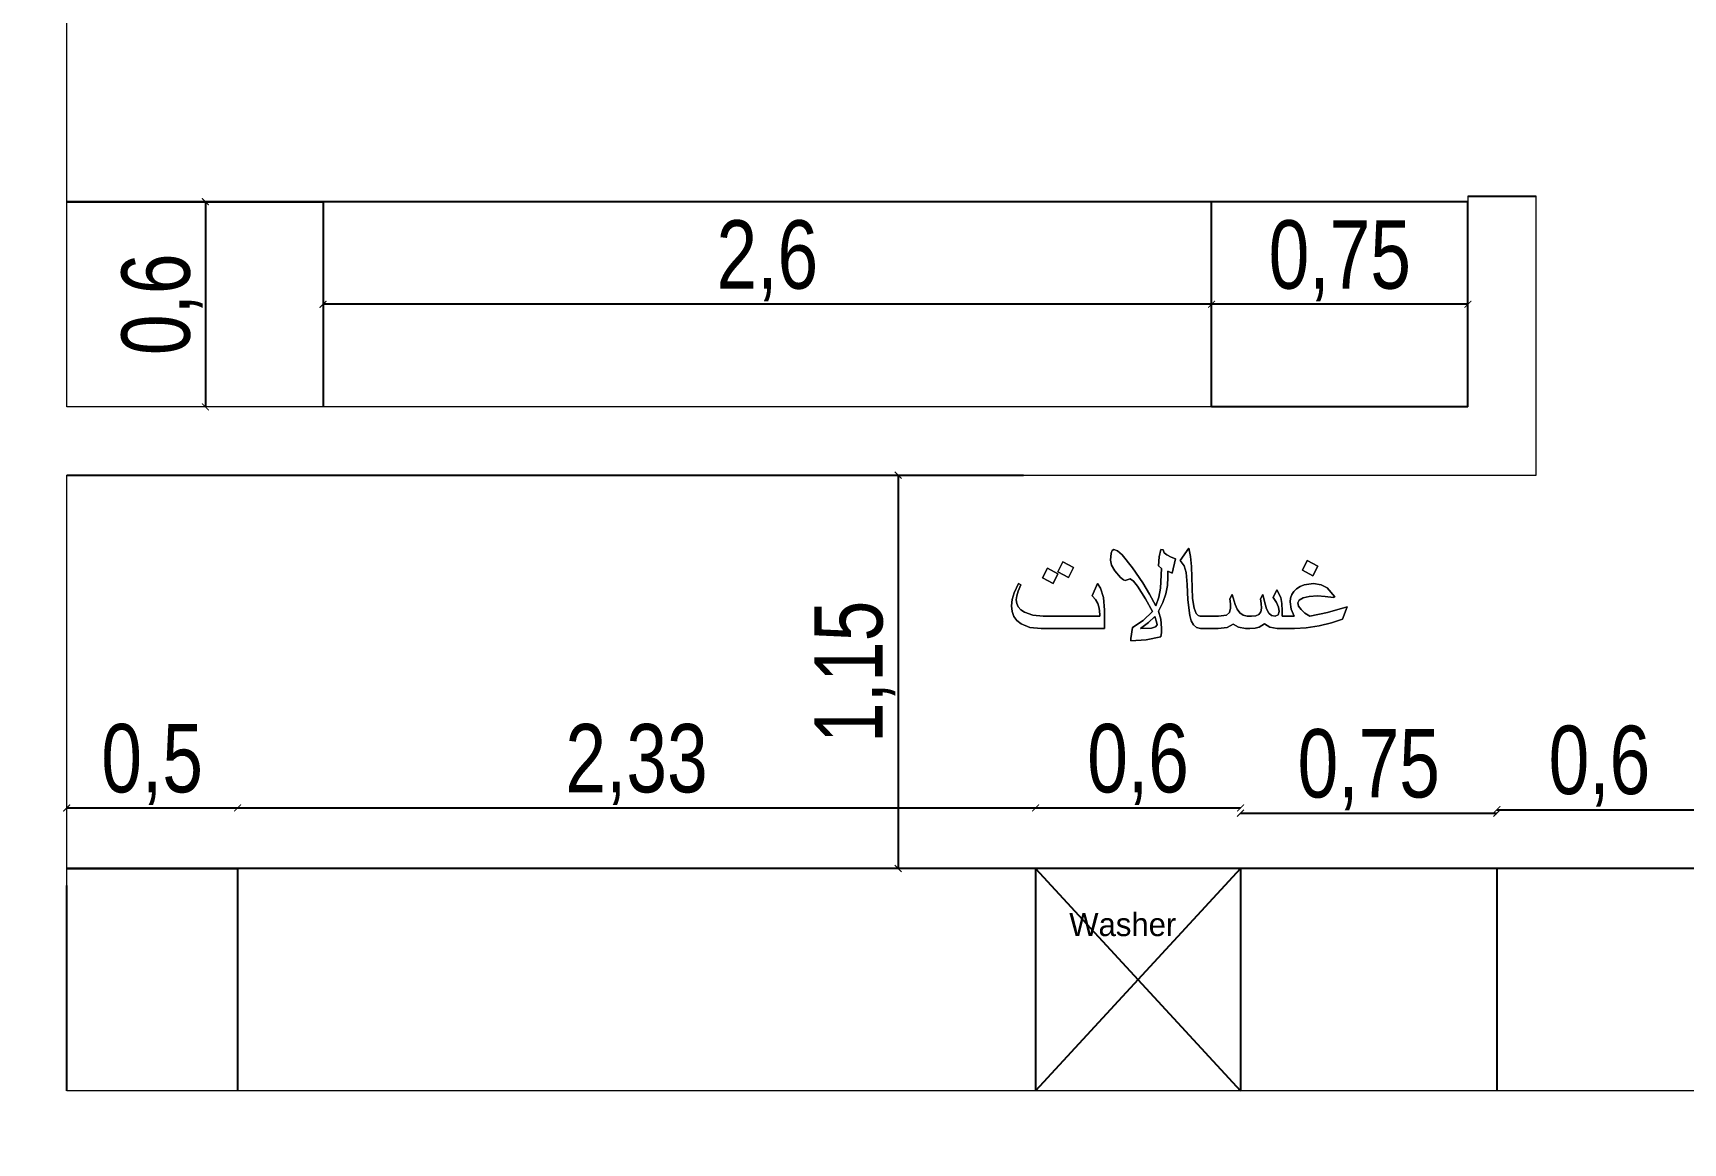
# Model space of a CAD drawing. Header units: inches. Extents: x -279 to 561, y -345 to 342.
# Drawn here: x -201.368 to -196.54, y -75.868 to -72.621 of the extents above; entities that cross this region are included whole.
import ezdxf

# ---------------------------------------------------------------- set-up
doc = ezdxf.new("R2010")
doc.units = ezdxf.units.IN
doc.header["$LTSCALE"] = 0.5
doc.header["$MEASUREMENT"] = 0
for name, color, linetype in [('PDF_A-WALL', 7, 'Continuous'), ('S-DIM', 7, 'Continuous'), ('WAL', 7, 'Continuous')]:
    doc.layers.add(name, color=color, linetype=linetype)
doc.styles.add('ROM', font='AGENCYR.TTF', dxfattribs={"width": 0.8})
doc.styles.get("Standard").update_dxf_attribs({"font": 'arial.ttf'})
doc.dimstyles.new('Copy(9) of ISO-25', dxfattribs={"dimtxt": 0.2, "dimasz": 0.02, "dimexe": 0.05, "dimexo": 0.05, "dimgap": 0.02, "dimtad": 1, "dimtxsty": 'ROM', "dimblk": 'ARCHTICK', "dimcen": 0.03, "dimse1": 1, "dimse2": 1, "dimclrd": 248, "dimclrt": 248, "dimadec": 0, "dimazin": 0, "dimtfac": 1, "dimtmove": 0, "dimatfit": 3, "dimldrblk": 'DOT', "dimfxl": 1, "dimarcsym": 0})
doc.dimstyles.get("Standard").update_dxf_attribs({"dimtxt": 0.18, "dimasz": 0.18, "dimexe": 0.18, "dimexo": 0.0625, "dimgap": 0.09, "dimtad": 0, "dimtih": 1, "dimtoh": 1, "dimzin": 0, "dimdsep": 46, "dimtxsty": 'Standard', "dimcen": 0.09, "dimadec": 0, "dimazin": 0, "dimtfac": 1, "dimtofl": 0, "dimtmove": 0, "dimatfit": 3, "dimfxl": 1, "dimtolj": 1, "dimtzin": 0, "dimarcsym": 0})

# ---------------------------------------------------------------- blocks, each defined once
blk = doc.blocks.new('_ArchTick')
at = {"color": 0, "linetype": 'ByBlock', "const_width": 0.15}
blk.add_lwpolyline([(-0.5, -0.5), (0.5, 0.5)], dxfattribs=at)
blk = doc.blocks.new('*D210')
at = {"layer": 'Defpoints', "color": 0, "transparency": 16777216}
for p in [(-197.9194, -73.4143), (-197.9194, -73.4143), (-197.1694, -73.4143)]:
    blk.add_point(p, dxfattribs=at)
at = {"layer": 'WAL', "color": 248, "lineweight": -2, "transparency": 16777216}
blk.add_line((-197.1694, -73.4143), (-197.9194, -73.4143), dxfattribs=at)
at = {"layer": 'WAL', "color": 248, "lineweight": -2, "transparency": 16777216, "xscale": 0.02, "yscale": 0.02, "zscale": 0.02, "rotation": 180}
blk.add_blockref('_ArchTick', (-197.9194, -73.4143), dxfattribs=at)
at = {"layer": 'WAL', "color": 248, "lineweight": -2, "transparency": 16777216, "xscale": 0.02, "yscale": 0.02, "zscale": 0.02}
blk.add_blockref('_ArchTick', (-197.1694, -73.4143), dxfattribs=at)
at = {"layer": 'WAL', "color": 248, "transparency": 16777216, "insert": (-197.5444, -73.2872), "char_height": 0.2, "attachment_point": 5, "style": 'ROM'}
blk.add_mtext('0,75', dxfattribs=at)
blk = doc.blocks.new('_DOT')
at = {"color": 0, "linetype": 'ByBlock'}
blk.add_line((-0.5, 0), (-1, 0), dxfattribs=at)
at = {"color": 0, "linetype": 'ByBlock', "const_width": 0.5}
blk.add_lwpolyline([(-0.25, 0, 1), (0.25, 0, 1)], format="xyb", close=True, dxfattribs=at)
blk = doc.blocks.new('*D211')
at = {"layer": 'Defpoints', "color": 0, "transparency": 16777216}
for p in [(-197.669, -73.1143), (-200.8635, -73.7143), (-197.669, -73.7143)]:
    blk.add_point(p, dxfattribs=at)
at = {"layer": 'WAL', "color": 248, "lineweight": -2, "transparency": 16777216}
blk.add_line((-200.8635, -73.1143), (-200.8635, -73.7143), dxfattribs=at)
at = {"layer": 'WAL', "color": 248, "lineweight": -2, "transparency": 16777216, "xscale": 0.02, "yscale": 0.02, "zscale": 0.02}
for p, rotation in [((-200.8635, -73.1143), 90), ((-200.8635, -73.7143), 270)]:
    blk.add_blockref('_ArchTick', p, dxfattribs=dict(at, rotation=rotation))
at = {"layer": 'WAL', "color": 248, "transparency": 16777216, "insert": (-200.9906, -73.4143), "char_height": 0.2, "attachment_point": 5, "rotation": 90, "style": 'ROM'}
blk.add_mtext('0,6', dxfattribs=at)
blk = doc.blocks.new('*D212')
at = {"layer": 'Defpoints', "color": 0, "transparency": 16777216}
for p in [(-200.5194, -73.2343), (-197.9194, -73.2343), (-200.5194, -73.4143)]:
    blk.add_point(p, dxfattribs=at)
at = {"layer": 'WAL', "color": 248, "lineweight": -2, "transparency": 16777216}
blk.add_line((-197.9194, -73.4143), (-200.5194, -73.4143), dxfattribs=at)
at = {"layer": 'WAL', "color": 248, "lineweight": -2, "transparency": 16777216, "xscale": 0.02, "yscale": 0.02, "zscale": 0.02, "rotation": 180}
blk.add_blockref('_ArchTick', (-200.5194, -73.4143), dxfattribs=at)
at = {"layer": 'WAL', "color": 248, "lineweight": -2, "transparency": 16777216, "xscale": 0.02, "yscale": 0.02, "zscale": 0.02}
blk.add_blockref('_ArchTick', (-197.9194, -73.4143), dxfattribs=at)
at = {"layer": 'WAL', "color": 248, "transparency": 16777216, "insert": (-199.2194, -73.2872), "char_height": 0.2, "attachment_point": 5, "style": 'ROM'}
blk.add_mtext('2,6', dxfattribs=at)
blk = doc.blocks.new('*D229')
at = {"layer": 'Defpoints', "color": 0, "transparency": 16777216}
for p in [(-198.8657, -73.9143), (-198.927, -75.065), (-198.8366, -75.065)]:
    blk.add_point(p, dxfattribs=at)
at = {"layer": 'WAL', "color": 248, "lineweight": -2, "transparency": 16777216}
blk.add_line((-198.8366, -73.9143), (-198.8366, -75.065), dxfattribs=at)
at = {"layer": 'WAL', "color": 248, "lineweight": -2, "transparency": 16777216, "xscale": 0.02, "yscale": 0.02, "zscale": 0.02}
for p, rotation in [((-198.8366, -73.9143), 90), ((-198.8366, -75.065), 270)]:
    blk.add_blockref('_ArchTick', p, dxfattribs=dict(at, rotation=rotation))
at = {"layer": 'WAL', "color": 248, "transparency": 16777216, "insert": (-198.9637, -74.4896), "char_height": 0.2, "attachment_point": 5, "rotation": 90, "style": 'ROM'}
blk.add_mtext('1,15', dxfattribs=at)
blk = doc.blocks.new('*D230')
at = {"layer": 'Defpoints', "color": 0, "transparency": 16777216}
for p in [(-200.7694, -74.8878), (-201.2694, -75.2767), (-200.7694, -75.2767)]:
    blk.add_point(p, dxfattribs=at)
at = {"layer": 'WAL', "color": 248, "lineweight": -2, "transparency": 16777216}
blk.add_line((-201.2694, -74.8878), (-200.7694, -74.8878), dxfattribs=at)
at = {"layer": 'WAL', "color": 248, "lineweight": -2, "transparency": 16777216, "xscale": 0.02, "yscale": 0.02, "zscale": 0.02, "rotation": 180}
blk.add_blockref('_ArchTick', (-201.2694, -74.8878), dxfattribs=at)
at = {"layer": 'WAL', "color": 248, "lineweight": -2, "transparency": 16777216, "xscale": 0.02, "yscale": 0.02, "zscale": 0.02}
blk.add_blockref('_ArchTick', (-200.7694, -74.8878), dxfattribs=at)
at = {"layer": 'WAL', "color": 248, "transparency": 16777216, "insert": (-201.0194, -74.7607), "char_height": 0.2, "attachment_point": 5, "style": 'ROM'}
blk.add_mtext('0,5', dxfattribs=at)
blk = doc.blocks.new('*D231')
at = {"layer": 'Defpoints', "color": 0, "transparency": 16777216}
for p in [(-198.4347, -74.8878), (-200.7694, -75.065), (-198.4347, -75.065)]:
    blk.add_point(p, dxfattribs=at)
at = {"layer": 'WAL', "color": 248, "lineweight": -2, "transparency": 16777216}
blk.add_line((-200.7694, -74.8878), (-198.4347, -74.8878), dxfattribs=at)
at = {"layer": 'WAL', "color": 248, "lineweight": -2, "transparency": 16777216, "xscale": 0.02, "yscale": 0.02, "zscale": 0.02, "rotation": 180}
blk.add_blockref('_ArchTick', (-200.7694, -74.8878), dxfattribs=at)
at = {"layer": 'WAL', "color": 248, "lineweight": -2, "transparency": 16777216, "xscale": 0.02, "yscale": 0.02, "zscale": 0.02}
blk.add_blockref('_ArchTick', (-198.4347, -74.8878), dxfattribs=at)
at = {"layer": 'WAL', "color": 248, "transparency": 16777216, "insert": (-199.602, -74.7607), "char_height": 0.2, "attachment_point": 5, "style": 'ROM'}
blk.add_mtext('2,33', dxfattribs=at)
blk = doc.blocks.new('*D232')
at = {"layer": 'Defpoints', "color": 0, "transparency": 16777216}
for p in [(-197.8347, -74.8878), (-198.4347, -75.065), (-197.8347, -75.065)]:
    blk.add_point(p, dxfattribs=at)
at = {"layer": 'WAL', "color": 248, "lineweight": -2, "transparency": 16777216}
blk.add_line((-198.4347, -74.8878), (-197.8347, -74.8878), dxfattribs=at)
at = {"layer": 'WAL', "color": 248, "lineweight": -2, "transparency": 16777216, "xscale": 0.02, "yscale": 0.02, "zscale": 0.02, "rotation": 180}
blk.add_blockref('_ArchTick', (-198.4347, -74.8878), dxfattribs=at)
at = {"layer": 'WAL', "color": 248, "lineweight": -2, "transparency": 16777216, "xscale": 0.02, "yscale": 0.02, "zscale": 0.02}
blk.add_blockref('_ArchTick', (-197.8347, -74.8878), dxfattribs=at)
at = {"layer": 'WAL', "color": 248, "transparency": 16777216, "insert": (-198.1347, -74.7607), "char_height": 0.2, "attachment_point": 5, "style": 'ROM'}
blk.add_mtext('0,6', dxfattribs=at)
blk = doc.blocks.new('*D233')
at = {"layer": 'Defpoints', "color": 0, "transparency": 16777216}
for p in [(-197.0847, -74.9028), (-197.8347, -75.065), (-197.0847, -75.065)]:
    blk.add_point(p, dxfattribs=at)
at = {"layer": 'WAL', "color": 248, "lineweight": -2, "transparency": 16777216}
blk.add_line((-197.8347, -74.9028), (-197.0847, -74.9028), dxfattribs=at)
at = {"layer": 'WAL', "color": 248, "lineweight": -2, "transparency": 16777216, "xscale": 0.02, "yscale": 0.02, "zscale": 0.02, "rotation": 180}
blk.add_blockref('_ArchTick', (-197.8347, -74.9028), dxfattribs=at)
at = {"layer": 'WAL', "color": 248, "lineweight": -2, "transparency": 16777216, "xscale": 0.02, "yscale": 0.02, "zscale": 0.02}
blk.add_blockref('_ArchTick', (-197.0847, -74.9028), dxfattribs=at)
at = {"layer": 'WAL', "color": 248, "transparency": 16777216, "insert": (-197.4597, -74.7757), "char_height": 0.2, "attachment_point": 5, "style": 'ROM'}
blk.add_mtext('0,75', dxfattribs=at)
blk = doc.blocks.new('*D234')
at = {"layer": 'Defpoints', "color": 0, "transparency": 16777216}
for p in [(-196.4847, -74.8928), (-197.0847, -75.065), (-196.4847, -75.065)]:
    blk.add_point(p, dxfattribs=at)
at = {"layer": 'WAL', "color": 248, "lineweight": -2, "transparency": 16777216}
blk.add_line((-197.0847, -74.8928), (-196.4847, -74.8928), dxfattribs=at)
at = {"layer": 'WAL', "color": 248, "lineweight": -2, "transparency": 16777216, "xscale": 0.02, "yscale": 0.02, "zscale": 0.02, "rotation": 180}
blk.add_blockref('_ArchTick', (-197.0847, -74.8928), dxfattribs=at)
at = {"layer": 'WAL', "color": 248, "lineweight": -2, "transparency": 16777216, "xscale": 0.02, "yscale": 0.02, "zscale": 0.02}
blk.add_blockref('_ArchTick', (-196.4847, -74.8928), dxfattribs=at)
at = {"layer": 'WAL', "color": 248, "transparency": 16777216, "insert": (-196.7847, -74.7657), "char_height": 0.2, "attachment_point": 5, "style": 'ROM'}
blk.add_mtext('0,6', dxfattribs=at)
blk = doc.blocks.new('eew')
at = {"layer": 'PDF_A-WALL', "lineweight": 9}
for p, q in [((-183.1817, -173.8195), (-183.184, -173.8471)), ((-183.184, -173.8471), (-183.1817, -173.8195)), ((-183.184, -173.8471), (-183.1804, -173.8681)), ((-183.1804, -173.8681), (-183.184, -173.8471)), ((-183.1772, -173.8081), (-183.1817, -173.8195)), ((-183.1817, -173.8195), (-183.1772, -173.8081)), ((-183.1704, -173.8044), (-183.1772, -173.8081)), ((-183.1772, -173.8081), (-183.1704, -173.8044)), ((-183.1565, -173.8099), (-183.1704, -173.8044)), ((-183.1704, -173.8044), (-183.1565, -173.8099)), ((-183.1374, -173.8263), (-183.1565, -173.8099)), ((-183.1565, -173.8099), (-183.1374, -173.8263)), ((-183.0947, -173.8781), (-183.1374, -173.8263)), ((-183.1374, -173.8263), (-183.0947, -173.8781)), ((-182.9869, -173.8339), (-182.9894, -173.87)), ((-182.9894, -173.87), (-182.9869, -173.8339)), ((-182.9799, -173.8044), (-182.9869, -173.8339)), ((-182.9869, -173.8339), (-182.9799, -173.8044)), ((-182.9705, -173.806), (-182.9799, -173.8044)), ((-182.9799, -173.8044), (-182.9705, -173.806)), ((-182.9663, -173.817), (-182.9705, -173.806)), ((-182.9705, -173.806), (-182.9663, -173.817)), ((-182.9561, -173.8257), (-182.9663, -173.817)), ((-182.9663, -173.817), (-182.9561, -173.8257)), ((-182.9376, -173.8347), (-182.9561, -173.8257)), ((-182.9561, -173.8257), (-182.9376, -173.8347)), ((-182.9203, -173.842), (-182.9376, -173.8347)), ((-182.9376, -173.8347), (-182.9203, -173.842)), ((-182.9344, -173.8999), (-182.9203, -173.842)), ((-182.9203, -173.842), (-182.9344, -173.8999)), ((-182.8669, -173.7981), (-182.9015, -173.8483)), ((-182.9015, -173.8483), (-182.8669, -173.7981)), ((-182.86, -173.8328), (-182.8669, -173.7981)), ((-182.8669, -173.7981), (-182.86, -173.8328)), ((-182.8554, -173.8736), (-182.86, -173.8328)), ((-182.86, -173.8328), (-182.8554, -173.8736)), ((-183.4398, -173.8797), (-183.4602, -173.9192)), ((-183.4602, -173.9192), (-183.4398, -173.8797)), ((-183.3975, -173.9033), (-183.4398, -173.8797)), ((-183.4398, -173.8797), (-183.3975, -173.9033)), ((-183.4171, -173.9425), (-183.3975, -173.9033)), ((-183.3975, -173.9033), (-183.4171, -173.9425)), ((-183.3774, -173.8546), (-183.3975, -173.8943)), ((-183.3975, -173.8943), (-183.3774, -173.8546)), ((-183.3975, -173.8943), (-183.3542, -173.9174)), ((-183.3542, -173.9174), (-183.3975, -173.8943)), ((-183.3347, -173.8777), (-183.3774, -173.8546)), ((-183.3774, -173.8546), (-183.3347, -173.8777)), ((-183.3542, -173.9174), (-183.3347, -173.8777)), ((-183.3347, -173.8777), (-183.3542, -173.9174)), ((-183.1804, -173.8681), (-183.1669, -173.89)), ((-183.1669, -173.89), (-183.1804, -173.8681)), ((-183.1669, -173.89), (-183.1432, -173.9174)), ((-183.1432, -173.9174), (-183.1669, -173.89)), ((-183.0536, -173.9395), (-183.0947, -173.8781)), ((-183.0947, -173.8781), (-183.0536, -173.9395)), ((-182.9894, -173.87), (-182.9768, -173.881)), ((-182.9768, -173.881), (-182.9894, -173.87)), ((-182.9768, -173.881), (-182.9812, -173.9613)), ((-182.9812, -173.9613), (-182.9768, -173.881)), ((-182.9511, -173.916), (-182.9517, -173.8923)), ((-182.9517, -173.8923), (-182.9344, -173.8999)), ((-182.9344, -173.8999), (-182.9517, -173.8923)), ((-182.9517, -173.8923), (-182.9511, -173.916)), ((-182.9015, -173.8483), (-182.8854, -173.8709)), ((-182.8854, -173.8709), (-182.9015, -173.8483)), ((-182.8854, -173.8709), (-182.8779, -173.8979)), ((-182.8779, -173.8979), (-182.8854, -173.8709)), ((-182.8779, -173.8979), (-182.8734, -173.9463)), ((-182.8734, -173.9463), (-182.8779, -173.8979)), ((-182.8512, -174.0032), (-182.8554, -173.8736)), ((-182.8554, -173.8736), (-182.8512, -174.0032)), ((-182.3861, -173.8483), (-182.4055, -173.8882)), ((-182.4055, -173.8882), (-182.3861, -173.8483)), ((-182.4055, -173.8882), (-182.3631, -173.9111)), ((-182.3631, -173.9111), (-182.4055, -173.8882)), ((-182.3427, -173.8716), (-182.3861, -173.8483)), ((-182.3861, -173.8483), (-182.3427, -173.8716)), ((-182.3631, -173.9111), (-182.3427, -173.8716)), ((-182.3427, -173.8716), (-182.3631, -173.9111)), ((-183.5754, -173.9796), (-183.5832, -174.0064)), ((-183.5832, -174.0064), (-183.5754, -173.9796)), ((-183.5576, -173.9425), (-183.5754, -173.9796)), ((-183.5754, -173.9796), (-183.5576, -173.9425)), ((-183.5651, -173.9915), (-183.5594, -173.973)), ((-183.5594, -173.973), (-183.5651, -173.9915)), ((-183.5594, -173.973), (-183.5481, -173.9477)), ((-183.5481, -173.9477), (-183.5594, -173.973)), ((-183.5481, -173.9477), (-183.5576, -173.9425)), ((-183.5576, -173.9425), (-183.5481, -173.9477)), ((-183.4602, -173.9192), (-183.4171, -173.9425)), ((-183.4171, -173.9425), (-183.4602, -173.9192)), ((-183.2374, -173.9425), (-183.2593, -173.9927)), ((-183.2593, -173.9927), (-183.2374, -173.9425)), ((-183.225, -173.9613), (-183.2374, -173.9425)), ((-183.2374, -173.9425), (-183.225, -173.9613)), ((-183.2131, -173.9989), (-183.225, -173.9613)), ((-183.225, -173.9613), (-183.2131, -173.9989)), ((-183.1432, -173.9174), (-183.1319, -173.9268)), ((-183.1319, -173.9268), (-183.1432, -173.9174)), ((-183.1319, -173.9268), (-183.1242, -173.9299)), ((-183.1242, -173.9299), (-183.1319, -173.9268)), ((-183.1242, -173.9299), (-183.1167, -173.9277)), ((-183.1167, -173.9277), (-183.1242, -173.9299)), ((-183.1167, -173.9277), (-183.1049, -173.9234)), ((-183.1049, -173.9234), (-183.1167, -173.9277)), ((-183.1049, -173.9234), (-183.0906, -173.9331)), ((-183.0906, -173.9331), (-183.1049, -173.9234)), ((-183.0906, -173.9331), (-183.0754, -173.9522)), ((-183.0754, -173.9522), (-183.0906, -173.9331)), ((-183.0754, -173.9522), (-183.0426, -174.004)), ((-183.0426, -174.004), (-183.0754, -173.9522)), ((-183.0254, -173.9857), (-183.0536, -173.9395)), ((-183.0536, -173.9395), (-183.0254, -173.9857)), ((-182.9812, -173.9613), (-182.9884, -173.9973)), ((-182.9884, -173.9973), (-182.9812, -173.9613)), ((-182.9597, -173.9837), (-182.9533, -173.9503)), ((-182.9533, -173.9503), (-182.9597, -173.9837)), ((-182.9533, -173.9503), (-182.9511, -173.916)), ((-182.9511, -173.916), (-182.9533, -173.9503)), ((-182.8734, -173.9463), (-182.8701, -174.0086)), ((-182.8701, -174.0086), (-182.8734, -173.9463)), ((-182.5091, -173.9676), (-182.5247, -173.999)), ((-182.5247, -173.999), (-182.5091, -173.9676)), ((-182.4933, -173.9994), (-182.5091, -173.9676)), ((-182.5091, -173.9676), (-182.4933, -173.9994)), ((-182.4406, -173.9748), (-182.449, -173.9872)), ((-182.449, -173.9872), (-182.4406, -173.9748)), ((-182.4289, -173.9636), (-182.4406, -173.9748)), ((-182.4406, -173.9748), (-182.4289, -173.9636)), ((-182.4146, -173.9544), (-182.4289, -173.9636)), ((-182.4289, -173.9636), (-182.4146, -173.9544)), ((-182.3983, -173.9478), (-182.4146, -173.9544)), ((-182.4146, -173.9544), (-182.3983, -173.9478)), ((-182.36, -173.9425), (-182.3983, -173.9478)), ((-182.3983, -173.9478), (-182.36, -173.9425)), ((-182.3295, -173.9469), (-182.36, -173.9425)), ((-182.36, -173.9425), (-182.3295, -173.9469)), ((-182.3049, -173.9601), (-182.3295, -173.9469)), ((-182.3295, -173.9469), (-182.3049, -173.9601)), ((-182.2736, -173.9962), (-182.3049, -173.9601)), ((-182.3049, -173.9601), (-182.2736, -173.9962)), ((-183.5832, -174.0064), (-183.5858, -174.0326)), ((-183.5858, -174.0326), (-183.5832, -174.0064)), ((-183.5858, -174.0326), (-183.5834, -174.0559)), ((-183.5834, -174.0559), (-183.5858, -174.0326)), ((-183.567, -174.008), (-183.5651, -173.9915)), ((-183.5651, -173.9915), (-183.567, -174.008)), ((-183.5649, -174.0234), (-183.567, -174.008)), ((-183.567, -174.008), (-183.5649, -174.0234)), ((-183.5586, -174.0368), (-183.5649, -174.0234)), ((-183.5649, -174.0234), (-183.5586, -174.0368)), ((-183.5481, -174.0485), (-183.5586, -174.0368)), ((-183.5586, -174.0368), (-183.5481, -174.0485)), ((-183.2593, -173.9927), (-183.2447, -174.0064)), ((-183.2447, -174.0064), (-183.2593, -173.9927)), ((-183.2447, -174.0064), (-183.2351, -174.0225)), ((-183.2351, -174.0225), (-183.2447, -174.0064)), ((-183.2351, -174.0225), (-183.2297, -174.0426)), ((-183.2297, -174.0426), (-183.2351, -174.0225)), ((-183.2297, -174.0426), (-183.2279, -174.0677)), ((-183.2279, -174.0677), (-183.2297, -174.0426)), ((-183.2091, -174.0503), (-183.2131, -173.9989)), ((-183.2131, -173.9989), (-183.2091, -174.0503)), ((-183.0426, -174.004), (-183.0145, -174.0559)), ((-183.0145, -174.0559), (-183.0426, -174.004)), ((-182.9999, -174.0329), (-183.0254, -173.9857)), ((-183.0254, -173.9857), (-182.9999, -174.0329)), ((-182.9884, -173.9973), (-182.9999, -174.0329)), ((-182.9999, -174.0329), (-182.9884, -173.9973)), ((-182.9894, -174.0548), (-182.9718, -174.0195)), ((-182.9718, -174.0195), (-182.9894, -174.0548)), ((-182.9718, -174.0195), (-182.9597, -173.9837)), ((-182.9597, -173.9837), (-182.9718, -174.0195)), ((-182.8701, -174.0086), (-182.8625, -174.0714)), ((-182.8625, -174.0714), (-182.8701, -174.0086)), ((-182.8452, -174.0417), (-182.8512, -174.0032)), ((-182.8512, -174.0032), (-182.8452, -174.0417)), ((-182.837, -174.0633), (-182.8452, -174.0417)), ((-182.8452, -174.0417), (-182.837, -174.0633)), ((-182.6973, -174.0421), (-182.7014, -174.0596)), ((-182.7014, -174.0596), (-182.6973, -174.0421)), ((-182.6911, -173.9864), (-182.7005, -174.0047)), ((-182.7005, -174.0047), (-182.6911, -173.9864)), ((-182.7005, -174.0047), (-182.698, -174.0245)), ((-182.698, -174.0245), (-182.7005, -174.0047)), ((-182.698, -174.0245), (-182.6973, -174.0421)), ((-182.6973, -174.0421), (-182.698, -174.0245)), ((-182.6788, -174.0272), (-182.6911, -173.9864)), ((-182.6911, -173.9864), (-182.6788, -174.0272)), ((-182.6697, -174.0467), (-182.6788, -174.0272)), ((-182.6788, -174.0272), (-182.6697, -174.0467)), ((-182.6599, -174.0606), (-182.6697, -174.0467)), ((-182.6697, -174.0467), (-182.6599, -174.0606)), ((-182.5656, -173.9864), (-182.575, -174.0047)), ((-182.575, -174.0047), (-182.5656, -173.9864)), ((-182.575, -174.0047), (-182.5725, -174.0238)), ((-182.5725, -174.0238), (-182.575, -174.0047)), ((-182.5716, -174.0421), (-182.5743, -174.0571)), ((-182.5743, -174.0571), (-182.5716, -174.0421)), ((-182.5725, -174.0238), (-182.5716, -174.0421)), ((-182.5716, -174.0421), (-182.5725, -174.0238)), ((-182.5598, -174.0153), (-182.5656, -173.9864)), ((-182.5656, -173.9864), (-182.5598, -174.0153)), ((-182.5515, -174.0442), (-182.5598, -174.0153)), ((-182.5598, -174.0153), (-182.5515, -174.0442)), ((-182.5415, -174.0627), (-182.5515, -174.0442)), ((-182.5515, -174.0442), (-182.5415, -174.0627)), ((-182.5247, -173.999), (-182.5111, -174.0192)), ((-182.5111, -174.0192), (-182.5247, -173.999)), ((-182.5111, -174.0192), (-182.5025, -174.0381)), ((-182.5025, -174.0381), (-182.5111, -174.0192)), ((-182.5025, -174.0381), (-182.4996, -174.056)), ((-182.4996, -174.056), (-182.5025, -174.0381)), ((-182.4886, -174.023), (-182.4933, -173.9994)), ((-182.4933, -173.9994), (-182.4886, -174.023)), ((-182.4871, -174.0533), (-182.4886, -174.023)), ((-182.4886, -174.023), (-182.4871, -174.0533)), ((-182.454, -174.0009), (-182.4557, -174.0158)), ((-182.4557, -174.0158), (-182.454, -174.0009)), ((-182.4557, -174.0158), (-182.4509, -174.0463)), ((-182.4509, -174.0463), (-182.4557, -174.0158)), ((-182.449, -173.9872), (-182.454, -174.0009)), ((-182.454, -174.0009), (-182.449, -173.9872)), ((-182.4509, -174.0463), (-182.4384, -174.0743)), ((-182.4384, -174.0743), (-182.4509, -174.0463)), ((-182.4243, -174.0204), (-182.4189, -174.0091)), ((-182.4189, -174.0091), (-182.4243, -174.0204)), ((-182.4209, -174.0333), (-182.4243, -174.0204)), ((-182.4243, -174.0204), (-182.4209, -174.0333)), ((-182.4108, -174.0476), (-182.4209, -174.0333)), ((-182.4209, -174.0333), (-182.4108, -174.0476)), ((-182.4189, -174.0091), (-182.4029, -174.0003)), ((-182.4029, -174.0003), (-182.4189, -174.0091)), ((-182.3953, -174.0618), (-182.4108, -174.0476)), ((-182.4108, -174.0476), (-182.3953, -174.0618)), ((-182.4029, -174.0003), (-182.3774, -173.9946)), ((-182.3774, -173.9946), (-182.4029, -174.0003)), ((-182.3774, -173.9946), (-182.3438, -173.9927)), ((-182.3438, -173.9927), (-182.3774, -173.9946)), ((-182.3438, -173.9927), (-182.3127, -173.9943)), ((-182.3127, -173.9943), (-182.3438, -173.9927)), ((-182.3127, -173.9943), (-182.2788, -173.999)), ((-182.2788, -173.999), (-182.3127, -173.9943)), ((-182.2234, -174.0367), (-182.303, -174.0601)), ((-182.303, -174.0601), (-182.2234, -174.0367)), ((-182.2788, -173.999), (-182.2736, -173.9962)), ((-182.2736, -173.9962), (-182.2788, -173.999)), ((-182.2422, -174.0869), (-182.2234, -174.0367)), ((-182.2234, -174.0367), (-182.2422, -174.0869)), ((-183.5834, -174.0559), (-183.5762, -174.0759)), ((-183.5762, -174.0759), (-183.5834, -174.0559)), ((-183.5762, -174.0759), (-183.5642, -174.0926)), ((-183.5642, -174.0926), (-183.5762, -174.0759)), ((-183.5642, -174.0926), (-183.5475, -174.1059)), ((-183.5475, -174.1059), (-183.5642, -174.0926)), ((-183.5334, -174.0584), (-183.5481, -174.0485)), ((-183.5481, -174.0485), (-183.5334, -174.0584)), ((-183.5475, -174.1059), (-183.5116, -174.1199)), ((-183.5116, -174.1199), (-183.5475, -174.1059)), ((-183.4993, -174.0703), (-183.5334, -174.0584)), ((-183.5334, -174.0584), (-183.4993, -174.0703)), ((-183.4573, -174.0743), (-183.4993, -174.0703)), ((-183.4993, -174.0703), (-183.4573, -174.0743)), ((-183.2279, -174.0743), (-183.4573, -174.0743)), ((-183.4573, -174.0743), (-183.2279, -174.0743)), ((-183.2279, -174.0677), (-183.2279, -174.0743)), ((-183.2279, -174.0743), (-183.2279, -174.0677)), ((-183.2091, -174.1246), (-183.2091, -174.0503)), ((-183.2091, -174.0503), (-183.2091, -174.1246)), ((-183.0512, -174.0923), (-183.0953, -174.1212)), ((-183.0953, -174.1212), (-183.0512, -174.0923)), ((-183.0632, -174.1246), (-183.0298, -174.1004)), ((-183.0298, -174.1004), (-183.0632, -174.1246)), ((-183.0145, -174.0559), (-183.0512, -174.0923)), ((-183.0512, -174.0923), (-183.0145, -174.0559)), ((-183.0298, -174.1004), (-183.0043, -174.0755)), ((-183.0043, -174.0755), (-183.0298, -174.1004)), ((-183.0043, -174.0755), (-182.9973, -174.097)), ((-182.9973, -174.097), (-183.0043, -174.0755)), ((-182.9956, -174.1096), (-183.0013, -174.1177)), ((-183.0013, -174.1177), (-182.9956, -174.1096)), ((-182.9973, -174.097), (-182.9956, -174.1096)), ((-182.9956, -174.1096), (-182.9973, -174.097)), ((-182.9806, -174.0864), (-182.9894, -174.0548)), ((-182.9894, -174.0548), (-182.9806, -174.0864)), ((-182.9768, -174.1233), (-182.9806, -174.0864)), ((-182.9806, -174.0864), (-182.9768, -174.1233)), ((-182.8625, -174.0714), (-182.8565, -174.0937)), ((-182.8565, -174.0937), (-182.8625, -174.0714)), ((-182.8565, -174.0937), (-182.8481, -174.1098)), ((-182.8481, -174.1098), (-182.8565, -174.0937)), ((-182.8481, -174.1098), (-182.8354, -174.1209)), ((-182.8354, -174.1209), (-182.8481, -174.1098)), ((-182.829, -174.0716), (-182.837, -174.0633)), ((-182.837, -174.0633), (-182.829, -174.0716)), ((-182.8204, -174.0743), (-182.829, -174.0716)), ((-182.829, -174.0716), (-182.8204, -174.0743)), ((-182.801, -174.0743), (-182.8204, -174.0743)), ((-182.8204, -174.0743), (-182.801, -174.0743)), ((-182.7822, -174.0743), (-182.801, -174.0743)), ((-182.801, -174.0743), (-182.7822, -174.0743)), ((-182.7465, -174.0743), (-182.7822, -174.0743)), ((-182.7822, -174.0743), (-182.7465, -174.0743)), ((-182.7137, -174.0701), (-182.7465, -174.0743)), ((-182.7465, -174.0743), (-182.7137, -174.0701)), ((-182.7014, -174.0596), (-182.7137, -174.0701)), ((-182.7137, -174.0701), (-182.7014, -174.0596)), ((-182.711, -174.1207), (-182.6865, -174.1064)), ((-182.6865, -174.1064), (-182.711, -174.1207)), ((-182.6865, -174.1064), (-182.6642, -174.1188)), ((-182.6642, -174.1188), (-182.6865, -174.1064)), ((-182.6463, -174.0709), (-182.6599, -174.0606)), ((-182.6599, -174.0606), (-182.6463, -174.0709)), ((-182.6303, -174.0743), (-182.6463, -174.0709)), ((-182.6463, -174.0709), (-182.6303, -174.0743)), ((-182.6123, -174.0743), (-182.6303, -174.0743)), ((-182.6303, -174.0743), (-182.6123, -174.0743)), ((-182.5947, -174.0726), (-182.6123, -174.0743)), ((-182.6123, -174.0743), (-182.5947, -174.0726)), ((-182.5824, -174.0674), (-182.5947, -174.0726)), ((-182.5947, -174.0726), (-182.5824, -174.0674)), ((-182.5743, -174.0571), (-182.5824, -174.0674)), ((-182.5824, -174.0674), (-182.5743, -174.0571)), ((-182.5816, -174.1194), (-182.5598, -174.1052)), ((-182.5598, -174.1052), (-182.5816, -174.1194)), ((-182.5598, -174.1052), (-182.5373, -174.1195)), ((-182.5373, -174.1195), (-182.5598, -174.1052)), ((-182.5305, -174.0714), (-182.5415, -174.0627)), ((-182.5415, -174.0627), (-182.5305, -174.0714)), ((-182.5162, -174.0743), (-182.5305, -174.0714)), ((-182.5305, -174.0714), (-182.5162, -174.0743)), ((-182.5042, -174.0692), (-182.5162, -174.0743)), ((-182.5162, -174.0743), (-182.5042, -174.0692)), ((-182.4996, -174.056), (-182.5042, -174.0692)), ((-182.5042, -174.0692), (-182.4996, -174.056)), ((-182.4871, -174.0743), (-182.4871, -174.0533)), ((-182.4871, -174.0533), (-182.4871, -174.0743)), ((-182.4384, -174.0743), (-182.4871, -174.0743)), ((-182.4871, -174.0743), (-182.4384, -174.0743)), ((-182.3759, -174.0743), (-182.3953, -174.0618)), ((-182.3953, -174.0618), (-182.3759, -174.0743)), ((-182.39, -174.1219), (-182.3378, -174.1137)), ((-182.3378, -174.1137), (-182.39, -174.1219)), ((-182.303, -174.0601), (-182.3759, -174.0743)), ((-182.3759, -174.0743), (-182.303, -174.0601)), ((-182.3378, -174.1137), (-182.2868, -174.1015)), ((-182.2868, -174.1015), (-182.3378, -174.1137)), ((-182.2868, -174.1015), (-182.2422, -174.0869)), ((-182.2422, -174.0869), (-182.2868, -174.1015)), ((-183.5116, -174.1199), (-183.4653, -174.1246)), ((-183.4653, -174.1246), (-183.5116, -174.1199)), ((-183.4653, -174.1246), (-183.2091, -174.1246)), ((-183.2091, -174.1246), (-183.4653, -174.1246)), ((-183.1021, -174.1649), (-183.1024, -174.1748)), ((-183.1024, -174.1748), (-183.1021, -174.1649)), ((-183.1024, -174.1748), (-183.04, -174.1706)), ((-183.04, -174.1706), (-183.1024, -174.1748)), ((-183.0953, -174.1212), (-183.1021, -174.1649)), ((-183.1021, -174.1649), (-183.0953, -174.1212)), ((-183.0183, -174.1226), (-183.0632, -174.1246)), ((-183.0632, -174.1246), (-183.0183, -174.1226)), ((-183.04, -174.1706), (-182.9797, -174.1589)), ((-182.9797, -174.1589), (-183.04, -174.1706)), ((-183.0013, -174.1177), (-183.0183, -174.1226)), ((-183.0183, -174.1226), (-183.0013, -174.1177)), ((-182.9797, -174.1589), (-182.9773, -174.1414)), ((-182.9773, -174.1414), (-182.9797, -174.1589)), ((-182.9773, -174.1414), (-182.9768, -174.1233)), ((-182.9768, -174.1233), (-182.9773, -174.1414)), ((-182.8354, -174.1209), (-182.8193, -174.1246)), ((-182.8193, -174.1246), (-182.8354, -174.1209)), ((-182.8193, -174.1246), (-182.801, -174.1246)), ((-182.801, -174.1246), (-182.8193, -174.1246)), ((-182.801, -174.1246), (-182.7822, -174.1246)), ((-182.7822, -174.1246), (-182.801, -174.1246)), ((-182.7822, -174.1246), (-182.7472, -174.1246)), ((-182.7472, -174.1246), (-182.7822, -174.1246)), ((-182.7472, -174.1246), (-182.711, -174.1207)), ((-182.711, -174.1207), (-182.7472, -174.1246)), ((-182.6642, -174.1188), (-182.6364, -174.1246)), ((-182.6364, -174.1246), (-182.6642, -174.1188)), ((-182.6364, -174.1246), (-182.619, -174.1246)), ((-182.619, -174.1246), (-182.6364, -174.1246)), ((-182.619, -174.1246), (-182.5978, -174.1233)), ((-182.5978, -174.1233), (-182.619, -174.1246)), ((-182.5978, -174.1233), (-182.5816, -174.1194)), ((-182.5816, -174.1194), (-182.5978, -174.1233)), ((-182.5373, -174.1195), (-182.5078, -174.1246)), ((-182.5078, -174.1246), (-182.5373, -174.1195)), ((-182.5078, -174.1246), (-182.5059, -174.1246)), ((-182.5059, -174.1246), (-182.5078, -174.1246)), ((-182.5059, -174.1246), (-182.4871, -174.1246)), ((-182.4871, -174.1246), (-182.5059, -174.1246)), ((-182.4871, -174.1246), (-182.4378, -174.1246)), ((-182.4378, -174.1246), (-182.4871, -174.1246)), ((-182.4378, -174.1246), (-182.39, -174.1219)), ((-182.39, -174.1219), (-182.4378, -174.1246))]:
    blk.add_line(p, q, dxfattribs=at)
blk = doc.blocks.new('*D1071')
at = {"color": 0, "linetype": 'ByBlock', "lineweight": -2, "transparency": 16777216}
for p, q in [((558.6522, 342.2788), (558.6522, 342.4729)), ((560.6522, 342.2788), (560.6522, 342.4729)), ((558.8322, 342.2929), (559.1722, 342.2929)), ((560.4722, 342.2929), (560.1322, 342.2929))]:
    blk.add_line(p, q, dxfattribs=at)
at = {"color": 0, "linetype": 'ByBlock', "transparency": 16777216}
for points in [[(558.8322, 342.3229), (558.8322, 342.2629), (558.6522, 342.2929)], [(560.4722, 342.3229), (560.4722, 342.2629), (560.6522, 342.2929)]]:
    blk.add_solid(points, dxfattribs=at)
at = {"layer": 'Defpoints', "color": 0, "linetype": 'ByBlock', "transparency": 16777216}
for p in [(560.6522, 342.2929), (558.6522, 342.2163), (560.6522, 342.2163)]:
    blk.add_point(p, dxfattribs=at)
at = {"layer": 'Defpoints', "color": 0, "ltscale": 0.5, "transparency": 16777216}
for p in [(-209.5, -305.36), (-209.5, -305.81), (-209.5, -305.81)]:
    blk.add_point(p, dxfattribs=at)
at = {"layer": 'S-DIM', "color": 0, "lineweight": -2, "ltscale": 0.5, "transparency": 16777216}
for p, q in [((-209.5, -305.18), (-209.5, -305)), ((-209.5625, -305.36), (-209.68, -305.36)), ((-209.5625, -305.81), (-209.68, -305.81)), ((-209.5, -305.99), (-209.5, -306.17))]:
    blk.add_line(p, q, dxfattribs=at)
at = {"layer": 'S-DIM', "color": 0, "ltscale": 0.5, "transparency": 16777216}
for points in [[(-209.53, -305.18), (-209.47, -305.18), (-209.5, -305.36)], [(-209.53, -305.99), (-209.47, -305.99), (-209.5, -305.81)]]:
    blk.add_solid(points, dxfattribs=at)
at = {"color": 0, "linetype": 'ByBlock', "transparency": 16777216, "insert": (559.6522, 342.2929), "char_height": 0.18, "attachment_point": 5}
blk.add_mtext('\\A1;2.0000', dxfattribs=at)
at = {"layer": 'S-DIM', "color": 0, "ltscale": 0.5, "transparency": 16777216, "insert": (-209.5, -305.585), "char_height": 0.18, "attachment_point": 5}
blk.add_mtext('\\A1;0.45', dxfattribs=at)

msp = doc.modelspace()

# ---------------------------------------------------------------- linework, layer by layer
for p, q in [((-197.1694, -73.1143), (-201.2694, -73.1143)), ((-201.2694, -73.1143), (-200.5194, -73.1143)), ((-200.5194, -73.1143), (-200.5194, -73.7143)), ((-197.9194, -73.7143), (-197.9194, -73.1143)), ((-197.1694, -73.0984), (-196.9694, -73.0984)), ((-197.1694, -73.7143), (-197.1694, -73.1143)), ((-197.1694, -73.7143), (-197.9194, -73.7143)), ((-201.2694, -73.9143), (-198.4694, -73.9143)), ((-201.2694, -75.065), (-200.7694, -75.065)), ((-200.7694, -75.065), (-200.7694, -75.715)), ((-198.4347, -75.065), (-198.4347, -75.715)), ((-198.4347, -75.065), (-197.8347, -75.715)), ((-197.8347, -75.065), (-198.4347, -75.715)), ((-197.0847, -75.065), (-197.8347, -75.065)), ((-197.8347, -75.065), (-197.8347, -75.715)), ((-194.7119, -75.065), (-197.5119, -75.065)), ((-196.4847, -75.065), (-197.0847, -75.065)), ((-197.0847, -75.065), (-197.0847, -75.715)), ((-201.2694, -75.715), (-201.2694, -75.115))]:
    msp.add_line(p, q)
msp.add_lwpolyline([(-196.5847, -75.065), (-201.2694, -75.065)])
at = {"layer": 'PDF_A-WALL', "lineweight": 9}
for p, q in [((-201.2694, -73.7143), (-201.2694, -72.4143)), ((-197.1694, -73.7143), (-201.2694, -73.7143)), ((-196.9694, -73.9143), (-196.9694, -73.7143)), ((-201.2694, -73.9143), (-199.6334, -73.9143)), ((-201.2694, -75.715), (-201.2694, -73.9143)), ((-201.2694, -75.715), (-201.2694, -73.9143)), ((-199.6334, -73.9143), (-196.9694, -73.9143)), ((-199.6334, -75.715), (-201.2694, -75.715)), ((-195.2165, -75.715), (-201.2694, -75.715)), ((-191.8805, -75.715), (-199.6334, -75.715))]:
    msp.add_line(p, q, dxfattribs=at)
for points in [[(-197.1694, -73.0984), (-197.1694, -73.7143)], [(-196.9694, -73.7143), (-196.9694, -73.0984)]]:
    msp.add_lwpolyline(points, dxfattribs=at)

# ---------------------------------------------------------------- block references
at = {"xscale": 0.72091358921907, "yscale": 0.72091358921907, "zscale": 0.72091358921907}
msp.add_blockref('eew', (-66.1552, 51.166), dxfattribs=at)

# ---------------------------------------------------------------- texts
at = {"color": 251, "true_color": 0x636466, "insert": (-198.0228, -75.0813), "char_height": 0.067993, "attachment_point": 3, "rotation": 359.9999}
msp.add_mtext_dynamic_manual_height_columns('\\pxqc;\\P\\pq*;{\\fAgency FB|b0|i0|c0|p34; Washer}', width=0.904912, gutter_width=1, heights=[0], dxfattribs=at)

# ---------------------------------------------------------------- dimensions: what is measured, and where the dimension line sits
at = {"layer": 'S-DIM', "ltscale": 0.5}
dim = msp.add_linear_dim(base=(-209.5, -305.81), p1=(-209.5, -305.36), p2=(-209.5, -305.81), angle=90, dimstyle='Standard', dxfattribs=at)
dim.commit()
dim.dimension.update_dxf_attribs({"geometry": '*D1071', "text_midpoint": (-209.5, -305.585)})
at = {"layer": 'WAL'}
for base, p1, p2, picture, middle in [((-200.8635, -73.7143), (-197.669, -73.1143), (-197.669, -73.7143), '*D211', (-200.9906, -73.4143)), ((-198.8366, -75.065), (-198.8657, -73.9143), (-198.927, -75.065), '*D229', (-198.9637, -74.4896))]:
    dim = msp.add_linear_dim(base=base, p1=p1, p2=p2, angle=90, dimstyle='Copy(9) of ISO-25', dxfattribs=at)
    dim.commit()
    dim.dimension.update_dxf_attribs({"geometry": picture, "text_midpoint": middle})
for base, p1, p2, picture, middle in [((-200.5194, -73.4143), (-197.9194, -73.2343), (-200.5194, -73.2343), '*D212', (-199.2194, -73.2872)), ((-197.9194, -73.4143), (-197.1694, -73.4143), (-197.9194, -73.4143), '*D210', (-197.5444, -73.2872)), ((-200.7694, -74.8878), (-201.2694, -75.2767), (-200.7694, -75.2767), '*D230', (-201.0194, -74.7607)), ((-198.4347, -74.8878), (-200.7694, -75.065), (-198.4347, -75.065), '*D231', (-199.602, -74.7607)), ((-197.8347, -74.8878), (-198.4347, -75.065), (-197.8347, -75.065), '*D232', (-198.1347, -74.7607)), ((-196.4847, -74.8928), (-197.0847, -75.065), (-196.4847, -75.065), '*D234', (-196.7847, -74.7657)), ((-197.0847, -74.9028), (-197.8347, -75.065), (-197.0847, -75.065), '*D233', (-197.4597, -74.7757))]:
    dim = msp.add_linear_dim(base=base, p1=p1, p2=p2, dimstyle='Copy(9) of ISO-25', dxfattribs=at)
    dim.commit()
    dim.dimension.update_dxf_attribs({"geometry": picture, "text_midpoint": middle})

doc.saveas('drawing.dxf')
